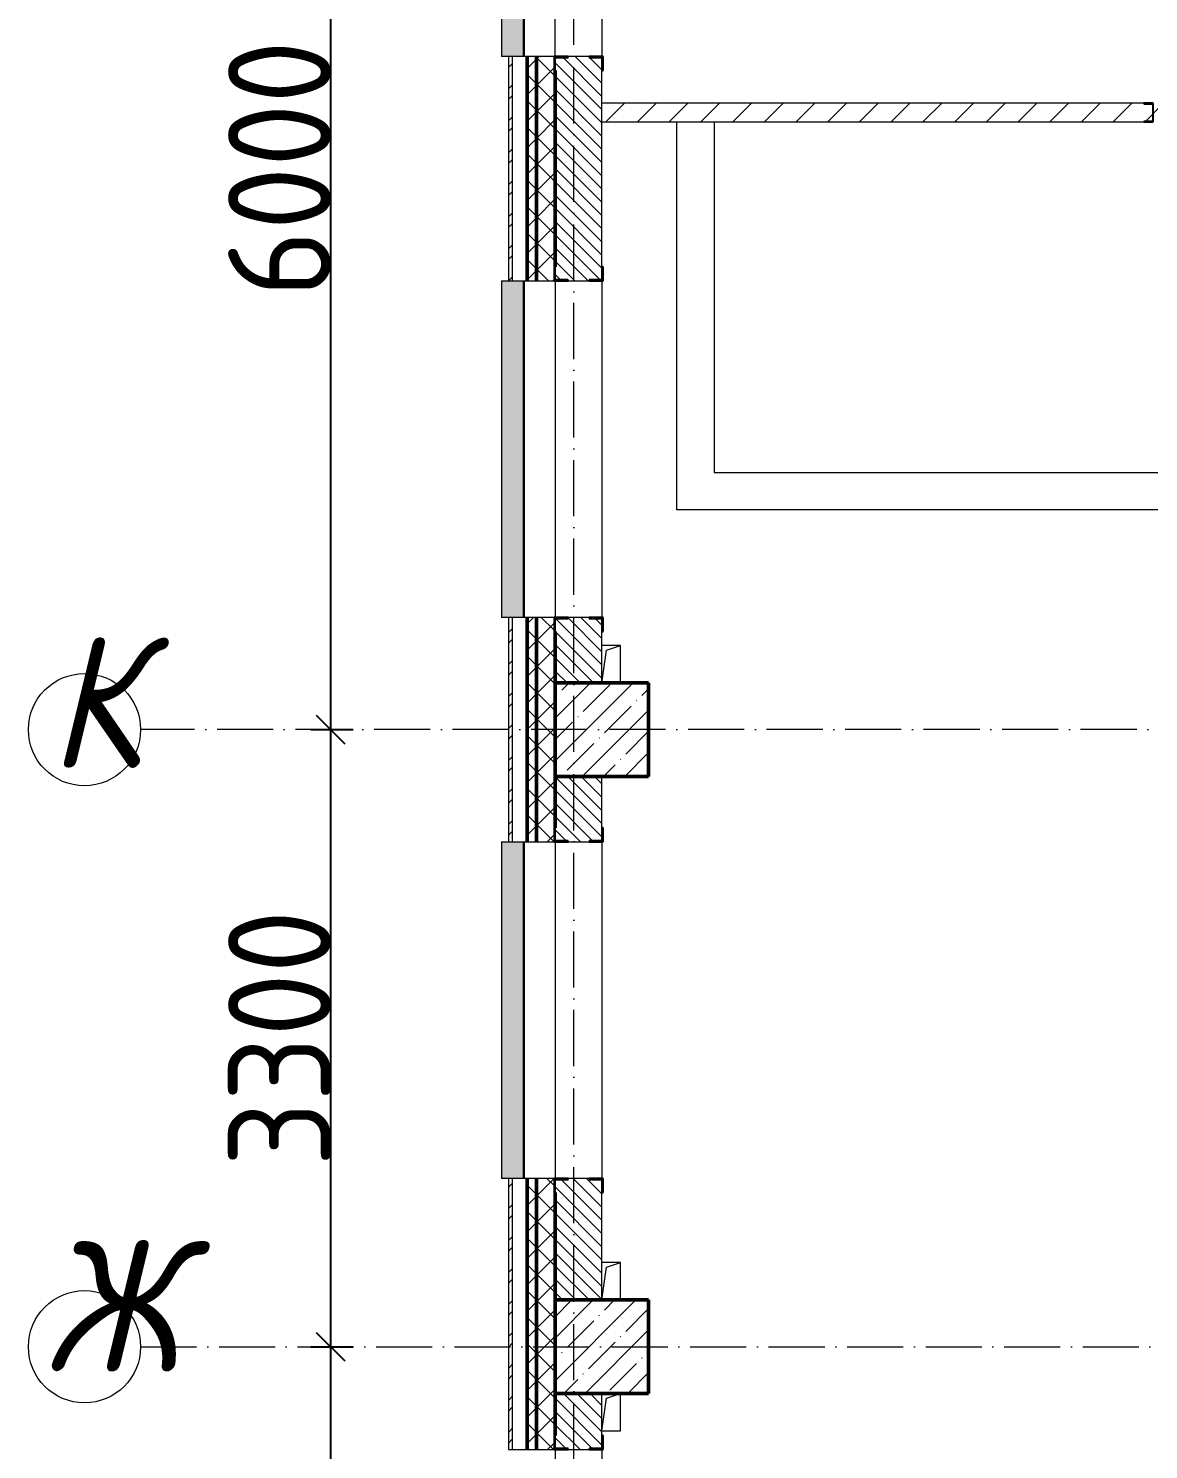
# Model space of a CAD drawing. Header units: millimetres. Extents: x -12989 to 629078, y -109036 to 555275.
# Drawn here: x 518241 to 524235, y -76885 to -69285 of the extents above; entities that cross this region are included whole.
import ezdxf

# ---------------------------------------------------------------- set-up
doc = ezdxf.new("R2010")
doc.units = ezdxf.units.MM
doc.linetypes.add('50_200_ШТРИХ_1Т_ш5_п1_п1_', pattern=[700, 500, -100, 0, -100])
for name, color, linetype, lineweight in [('A-____-____-DIMS', 7, 'Continuous', 9), ('A-GENM-____-MCUT', 7, 'Continuous', 25), ('A-GENM-____-OTLN', 7, 'Continuous', 9), ('A-GENM-____-OTLN-1', 7, 'Continuous', 25), ('A-GLAZ-____-OTLN', 7, 'Continuous', 9), ('A-WALL-____-MCUT-2', 7, 'Continuous', 50), ('A-WALL-____-MCUT-3', 7, 'Continuous', 9), ('A-WALL-____-OTLN', 7, 'Continuous', 9), ('A-WALL-____-PATT-1', 7, 'Continuous', 9), ('A-WALL-FNSH-MCUT-1', 7, 'Continuous', 9), ('I-WALL-____-OTLN', 7, 'Continuous', 9), ('S-COLS-____-MCUT', 7, 'Continuous', 50), ('S-COLS-____-OTLN', 7, 'Continuous', 9), ('S-GRID-____-IDEN', 7, 'Continuous', 9), ('S-GRID-____-OTLN-1', 7, '50_200_ШТРИХ_1Т_ш5_п1_п1_', 9)]:
    doc.layers.add(name, color=color, linetype=linetype, lineweight=lineweight)
doc.layers.add('A-GLAZ-____-OTLN-1', color=7, linetype='Continuous', lineweight=9, true_color=0xc0c0c0)
doc.styles.add('ISOCPEUR_I', font='isocpeui.ttf', dxfattribs={"width": 0.9, "height": 2.5})
doc.styles.add('ISOCPEUR_I_9', font='isocpeui.ttf', dxfattribs={"width": 0.9, "height": 250})
doc.styles.add('СПДС', font='isocpeur.ttf', dxfattribs={"width": 0.9})
doc.dimstyles.new('ISO-2_5_0_9К_БОЛЬШОЙ_ОСИ', dxfattribs={"dimscale": 304.8, "dimtxt": 248.995294, "dimasz": 0.492126, "dimexe": 0.393701, "dimexo": 0, "dimgap": 0, "dimtad": 1, "dimdec": 0, "dimzin": 0, "dimdsep": 46, "dimtxsty": 'ISOCPEUR_I_9', "dimblk1": 'OBLIQUE', "dimblk2": 'OBLIQUE', "dimsah": 1, "dimcen": 0.09, "dimdle": 0.393701, "dimazin": 0, "dimtfac": 1, "dimtdec": 4, "dimtix": 1, "dimtmove": 0, "dimatfit": 3, "dimfxl": 1, "dimtvp": 1, "dimtolj": 1, "dimtzin": 0, "dimarcsym": 2})
pattern_1 = [(45, (523510.01, -90515.61), (-70.71068, 70.71068), []), (135, (523510.01, -90515.61), (-70.71068, -70.71068), [])]
pattern_2 = [(135, (523510.01, -90515.614), (-35.35534, -35.35534), [])]

# ---------------------------------------------------------------- blocks, each defined once
blk = doc.blocks.new('BSC_Колонна _Прямоугольная - 500х500-V50-АР1_План отверстий 3 этажа в осях 1-64_А-ГГ')
at = {"layer": 'S-COLS-____-OTLN'}
h = blk.add_hatch(dxfattribs=at)
h.set_pattern_fill('FP_87', color=256, style=0, pattern_type=2)
h.set_pattern_definition([(45, (2200, -17481.04), (-114.0493, 114.0493), []), (45, (2314.05, -17481.04), (-114.0493, 114.0493), [201.612, -40.322, 3.353, -36.97])])
h.paths.add_polyline_path([(-250, -250), (250, -250), (250, 250), (-250, 250)], flags=0)
at = {"layer": 'S-COLS-____-MCUT'}
for p, q in [((250, 250), (-250, 250)), ((-250, 250), (-250, -250)), ((250, -250), (250, 250)), ((-250, -250), (250, -250))]:
    blk.add_line(p, q, dxfattribs=at)
blk = doc.blocks.new('BSC_Колонна _Прямоугольная - 500х500-V119-АР1_План отверстий 3 этажа в осях 1-64_А-ГГ')
at = {"layer": 'S-COLS-____-OTLN'}
h = blk.add_hatch(dxfattribs=at)
h.set_pattern_fill('FP_142', color=256, style=0, pattern_type=2)
h.set_pattern_definition([(45, (2200, -14181.04), (-114.0493, 114.0493), []), (45, (2314.05, -14181.04), (-114.0493, 114.0493), [201.612, -40.322, 3.353, -36.97])])
h.paths.add_polyline_path([(-250, -250), (250, -250), (250, 250), (-250, 250)], flags=0)
at = {"layer": 'S-COLS-____-MCUT'}
for p, q in [((250, 250), (-250, 250)), ((-250, 250), (-250, -250)), ((250, -250), (250, 250)), ((-250, -250), (250, -250))]:
    blk.add_line(p, q, dxfattribs=at)
blk = doc.blocks.new('Фахверк_СКБ_Уголок - 250_2700-27497298-АР1_План отверстий 3 этажа в осях 1-64_А-ГГ')
at = {"layer": 'A-GENM-____-MCUT'}
for p, q in [((200, 181), (125, 181)), ((125, 181), (125, 106)), ((131, 106), (131, 175)), ((131, 175), (200, 175)), ((200, 175), (200, 181)), ((125, 106), (131, 106)), ((131, -6), (125, -6)), ((125, -6), (125, -81)), ((131, -75), (131, -6)), ((200, -75), (131, -75)), ((200, -81), (200, -75)), ((125, -81), (200, -81))]:
    blk.add_line(p, q, dxfattribs=at)
blk = doc.blocks.new('154_Фахверк_СКБ_Швеллер - Тип_100_3960-28318856-АР1_План отверстий 3 этажа в осях 1-64_А-ГГ')
at = {"layer": 'A-GENM-____-MCUT'}
for p, q in [((175, 50), (125, 50)), ((125, 50), (125, -50)), ((128, 47), (175, 47)), ((128, -47), (128, 47)), ((175, 47), (175, 50)), ((125, -50), (175, -50)), ((175, -47), (128, -47)), ((175, -50), (175, -47))]:
    blk.add_line(p, q, dxfattribs=at)
blk = doc.blocks.new('AR_Отверстие прямоугольное _в плите_ - AR_Отверстие прямоугольное _в плите_-V175-АР1_План отверстий 3 этажа в осях 1-64_А-ГГ')
at = {"layer": 'A-GENM-____-OTLN'}
for p, q in [((50, 100), (-50, 100)), ((-25, 75), (50, 100)), ((50, -100), (50, 100)), ((-50, -100), (-25, 75))]:
    blk.add_line(p, q, dxfattribs=at)
blk = doc.blocks.new('AR_Отверстие прямоугольное _в плите_ - AR_Отверстие прямоугольное _в плите_-V174-АР1_План отверстий 3 этажа в осях 1-64_А-ГГ')
at = {"layer": 'A-GENM-____-OTLN'}
for p, q in [((-25, 75), (50, 100)), ((50, -100), (50, 100)), ((-50, -100), (-25, 75)), ((-50, -100), (50, -100))]:
    blk.add_line(p, q, dxfattribs=at)
blk = doc.blocks.new('Отлив_СКБ - Отлив витража_120_НВФ-V216-АР1_План отверстий 3 этажа в осях 1-64_А-ГГ')
at = {"layer": 'A-GLAZ-____-OTLN-1'}
for points in [[(0, 2), (1800, 2), (1800, 120), (0, 120), (0, 63)], [(0, 0), (1800, 0), (1800, 2), (0, 2)]]:
    blk.add_hatch(color=256, dxfattribs=at).paths.add_polyline_path(points, flags=0)
at = {"layer": 'A-GLAZ-____-OTLN'}
for p, q in [((0, 83), (0, 120)), ((1800, 120), (0, 120)), ((1800, 120), (1800, 83)), ((0, 2), (1800, 2)), ((1800, 0), (0, 0))]:
    blk.add_line(p, q, dxfattribs=at)
blk = doc.blocks.new('Ось сетки - Круг_Ø6_00__ISO-2_5_0_9K_-25732049-АР1_План отверстий 3 этажа в осях 1-64_А-ГГ')
at = {"layer": 'S-GRID-____-IDEN'}
blk.add_circle((0, 0), 3, dxfattribs=at)
blk = doc.blocks.new('_Oblique')
at = {"color": 0, "linetype": 'ByBlock', "lineweight": -2}
blk.add_line((-0.5, -0.5), (0.5, 0.5), dxfattribs=at)
blk = doc.blocks.new('*D2948')
at = {"layer": 'A-____-____-DIMS', "color": 0, "lineweight": -2, "transparency": 16777216}
for p, q in [((280119.3, -77352.4), (280119.3, -72562.4)), ((280013.2, -72682.4), (280239.3, -72682.4)), ((280013.2, -77232.4), (280239.3, -77232.4))]:
    blk.add_line(p, q, dxfattribs=at)
at = {"layer": 'Defpoints', "color": 0, "transparency": 16777216}
for p in [(280013.2, -72682.4), (280119.3, -72682.4), (280013.2, -77232.4)]:
    blk.add_point(p, dxfattribs=at)
at = {"layer": 'A-____-____-DIMS', "color": 0, "lineweight": -2, "transparency": 16777216, "xscale": 150, "yscale": 150, "zscale": 150}
for p, rotation in [((280119.3, -72682.4), 90), ((280119.3, -77232.4), 270)]:
    blk.add_blockref('_Oblique', p, dxfattribs=dict(at, rotation=rotation))
at = {"layer": 'A-____-____-DIMS', "color": 0, "transparency": 16777216, "insert": (279845, -74957.4), "char_height": 548.64, "attachment_point": 5, "rotation": 90, "style": 'СПДС'}
blk.add_mtext('\\A1;4550', dxfattribs=at)
blk = doc.blocks.new('*D2949')
at = {"layer": 'A-____-____-DIMS', "color": 0, "lineweight": -2, "transparency": 16777216}
for p, q in [((280119.3, -72802.4), (280119.3, -69262.4)), ((280013.2, -69382.4), (280239.3, -69382.4)), ((280013.2, -72682.4), (280239.3, -72682.4))]:
    blk.add_line(p, q, dxfattribs=at)
at = {"layer": 'Defpoints', "color": 0, "transparency": 16777216}
for p in [(280013.2, -69382.4), (280119.3, -69382.4), (280013.2, -72682.4)]:
    blk.add_point(p, dxfattribs=at)
at = {"layer": 'A-____-____-DIMS', "color": 0, "lineweight": -2, "transparency": 16777216, "xscale": 150, "yscale": 150, "zscale": 150}
for p, rotation in [((280119.3, -69382.4), 90), ((280119.3, -72682.4), 270)]:
    blk.add_blockref('_Oblique', p, dxfattribs=dict(at, rotation=rotation))
at = {"layer": 'A-____-____-DIMS', "color": 0, "transparency": 16777216, "insert": (279845, -71032.4), "char_height": 548.64, "attachment_point": 5, "rotation": 90, "style": 'СПДС'}
blk.add_mtext('\\A1;3300', dxfattribs=at)
blk = doc.blocks.new('*D2950')
at = {"layer": 'A-____-____-DIMS', "color": 0, "lineweight": -2, "transparency": 16777216}
for p, q in [((280119.3, -69502.4), (280119.3, -63262.4)), ((280013.2, -63382.4), (280239.3, -63382.4)), ((280013.2, -69382.4), (280239.3, -69382.4))]:
    blk.add_line(p, q, dxfattribs=at)
at = {"layer": 'Defpoints', "color": 0, "transparency": 16777216}
for p in [(280013.2, -63382.4), (280119.3, -63382.4), (280013.2, -69382.4)]:
    blk.add_point(p, dxfattribs=at)
at = {"layer": 'A-____-____-DIMS', "color": 0, "lineweight": -2, "transparency": 16777216, "xscale": 150, "yscale": 150, "zscale": 150}
for p, rotation in [((280119.3, -63382.4), 90), ((280119.3, -69382.4), 270)]:
    blk.add_blockref('_Oblique', p, dxfattribs=dict(at, rotation=rotation))
at = {"layer": 'A-____-____-DIMS', "color": 0, "transparency": 16777216, "insert": (279845, -66382.4), "char_height": 548.64, "attachment_point": 5, "rotation": 90, "style": 'СПДС'}
blk.add_mtext('\\A1;6000', dxfattribs=at)
blk = doc.blocks.new('3эт')
at = {"layer": 'S-GRID-____-OTLN-1', "color": 251, "ltscale": 0.6, "true_color": 0x636466}
for p, q in [((281420.7, -91346.1), (281420.7, -36982.5)), ((310478.4, -69382.4), (279101.9, -69382.4)), ((279101.9, -72682.4), (310478.4, -72682.4))]:
    blk.add_line(p, q, dxfattribs=at)
at = {"layer": 'S-GRID-____-IDEN', "char_height": 700, "attachment_point": 1, "style": 'ISOCPEUR_I'}
for s, insert, width in [('\\fISOCPEUR|b0|i1|c204|p34|;\\W.9;К', (278611.9, -68885.4), 223.671), ('\\fISOCPEUR|b0|i1|c204|p34|;\\W.9;Ж', (278582.9, -72114.8), 281.392)]:
    blk.add_mtext(s, dxfattribs=dict(at, insert=insert, width=width))
at = {"layer": 'A-____-____-DIMS'}
for base, p1, p2, override, picture, middle in [((280119.3, -63382.4), (280013.2, -69382.4), (280013.2, -63382.4), {"dimtxt": 1.8, "dimpost": '<>', "dimtxsty": 'СПДС', "dimfxl": 6000}, '*D2950', (279845, -66382.4)), ((280119.3, -69382.4), (280013.2, -72682.4), (280013.2, -69382.4), {"dimtxt": 1.8, "dimpost": '<>', "dimtxsty": 'СПДС', "dimfxl": 3300}, '*D2949', (279845, -71032.4)), ((280119.3, -72682.4), (280013.2, -77232.4), (280013.2, -72682.4), {"dimtxt": 1.8, "dimpost": '<>', "dimtxsty": 'СПДС', "dimfxl": 4550}, '*D2948', (279845, -74957.4))]:
    dim = blk.add_linear_dim(base=base, p1=p1, p2=p2, angle=90, dimstyle='ISO-2_5_0_9К_БОЛЬШОЙ_ОСИ', override=override, dxfattribs=at)
    dim.commit()
    dim.dimension.update_dxf_attribs({"geometry": picture, "text_midpoint": middle})

msp = doc.modelspace()

# ---------------------------------------------------------------- hatches: boundary and pattern name
at = {"layer": 'A-WALL-____-PATT-1'}
h = msp.add_hatch(dxfattribs=at)
h.set_pattern_fill('FP_3', color=256, style=0, pattern_type=2)
h.set_pattern_definition([(45, (523510.01, -90515.61), (-85.5366, 85.5366), []), (45, (523567.03, -90515.61), (-85.5366, 85.5366), [])])
h.paths.add_polyline_path([(520830.0077, -80999.5723), (520830.0077, -78684.5723), (520810.0077, -78684.5723), (520810.0077, -80999.5723)], flags=0)
h.paths.add_polyline_path([(520810.0077, -76884.5723), (520830.0077, -76884.5723), (520830.0077, -75434.5723), (520810.0077, -75434.5723), (520810.0077, -76021.075)], flags=0)
h.paths.add_polyline_path([(520810.0077, -73634.5723), (520830.0077, -73634.5723), (520830.0077, -72434.5723), (520810.0077, -72434.5723), (520810.0077, -72580.9535)], flags=0)
h.paths.add_polyline_path([(520830.0077, -70634.5723), (520830.0077, -69434.5723), (520810.0077, -69434.5723), (520810.0077, -70634.5723)], flags=0)
h.paths.add_polyline_path([(520830.0077, -67634.5723), (520830.0077, -66434.5619), (520810.0077, -66434.5619), (520810.0077, -67634.5723)], flags=0)
h = msp.add_hatch(dxfattribs=at)
h.set_pattern_fill('FP_1', color=256, style=0, pattern_type=2)
h.set_pattern_definition(pattern_1)
h.paths.add_polyline_path([(520960.0077, -80999.5723), (520960.0077, -78684.5723), (520910.0077, -78684.5723), (520910.0077, -80999.5723)], flags=0)
h.paths.add_polyline_path([(520910.0077, -76884.5723), (520960.0077, -76884.5723), (520960.0077, -75434.5723), (520910.0077, -75434.5723), (520910.0077, -76021.075)], flags=0)
h.paths.add_polyline_path([(520960.0077, -73634.5723), (520960.0077, -72434.5723), (520910.0077, -72434.5723), (520910.0077, -73634.5723)], flags=0)
h.paths.add_polyline_path([(520960.0077, -70634.5723), (520960.0077, -69434.5723), (520910.0077, -69434.5723), (520910.0077, -70634.5723)], flags=0)
h.paths.add_polyline_path([(520960.0077, -67634.5723), (520960.0077, -66434.5619), (520910.0077, -66434.5619), (520910.0077, -67634.5723)], flags=0)
h = msp.add_hatch(dxfattribs=at)
h.set_pattern_fill('FP_1', color=256, style=0, pattern_type=2)
h.set_pattern_definition(pattern_1)
h.paths.add_polyline_path([(520960.0077, -80999.5723), (521060.0077, -80999.5723), (521060.0077, -78759.5723), (521054.0077, -78759.5723), (521054.0077, -78684.5723), (520960.0077, -78684.5723), (520960.0077, -80984.5723)], flags=0)
h.paths.add_polyline_path([(521054.0077, -76884.5723), (521054.0077, -76809.5723), (521060.0077, -76809.5723), (521060.0077, -75509.5723), (521054.0077, -75509.5723), (521054.0077, -75434.5723), (520960.0077, -75434.5723), (520960.0077, -76884.5723)], flags=0)
h.paths.add_polyline_path([(521054.0077, -73634.5723), (521054.0077, -73559.5723), (521060.0077, -73559.5723), (521060.0077, -72509.5723), (521054.0077, -72509.5723), (521054.0077, -72434.5723), (520960.0077, -72434.5723), (520960.0077, -73634.5723)], flags=0)
h.paths.add_polyline_path([(521054.0077, -70634.5723), (521054.0077, -70559.5723), (521060.0077, -70559.5723), (521060.0077, -69509.5723), (521054.0077, -69509.5723), (521054.0077, -69434.5723), (520960.0077, -69434.5723), (520960.0077, -70634.5723)], flags=0)
h.paths.add_polyline_path([(521054.0077, -67634.5723), (521054.0077, -67559.5723), (521060.0077, -67559.5723), (521060.0077, -66509.5723), (521054.0077, -66509.5723), (521054.0077, -66434.5723), (520960.0077, -66434.5723), (520960.0077, -67634.5723)], flags=0)
h = msp.add_hatch(dxfattribs=at)
h.set_pattern_fill('FP_6', color=256, style=0, pattern_type=2)
h.set_pattern_definition(pattern_2)
h.paths.add_polyline_path([(521060.0077, -72784.5723), (521310.0077, -72784.5723), (521310.0077, -72440.5723), (521241.0077, -72440.5723), (521241.0077, -72434.5723), (521129.0077, -72434.5723), (521129.0077, -72440.5723), (521060.0077, -72440.5723), (521060.0077, -72580.9535)], flags=0)
h.paths.add_polyline_path([(521241.0077, -70634.5723), (521241.0077, -70628.5723), (521310.0077, -70628.5723), (521310.0077, -69440.5723), (521241.0077, -69440.5723), (521241.0077, -69434.5723), (521129.0077, -69434.5723), (521129.0077, -69440.5723), (521060.0077, -69440.5723), (521060.0077, -70628.5723), (521129.0077, -70628.5723), (521129.0077, -70634.5723)], flags=0)
h.paths.add_polyline_path([(521241.0077, -67634.5723), (521241.0077, -67628.5723), (521310.0077, -67628.5723), (521310.0077, -67284.5723), (521060.0077, -67284.5723), (521060.0077, -67628.5723), (521129.0077, -67628.5723), (521129.0077, -67634.5723)], flags=0)
h = msp.add_hatch(dxfattribs=at)
h.set_pattern_fill('FP_4', color=256, style=0, pattern_type=2)
h.set_pattern_definition([(45, (523510.01, -90515.61), (-84.8528, 84.8528), [])])
h.paths.add_polyline_path([(528510.0077, -69784.5723), (528510.0077, -69684.5723), (528456.0077, -69684.5723), (528456.0077, -69692.1723), (528414.5077, -69692.1723), (528414.5077, -69776.9723), (528456.0077, -69776.9723), (528456.0077, -69784.5723)], flags=0)
h.paths.add_polyline_path([(527031.2593, -69784.5723), (527214.0077, -69783.7992), (527214.0077, -69776.9723), (527255.5077, -69776.9723), (527255.5077, -69692.1723), (527214.0077, -69692.1723), (527214.0077, -69684.5723), (524260.0077, -69684.5723), (524260.0077, -69784.5723)], flags=0)
h.paths.add_polyline_path([(523496.3308, -69784.5723), (524210.0077, -69784.5723), (524210.0077, -69781.5723), (524257.0077, -69781.5723), (524257.0077, -69687.5723), (524210.0077, -69687.5723), (524210.0077, -69684.5723), (521310.0077, -69684.5723), (521310.0077, -69784.5723), (521728.8665, -69784.5723)], flags=0)
h = msp.add_hatch(dxfattribs=at)
h.set_pattern_fill('FP_6', color=256, style=0, pattern_type=2)
h.set_pattern_definition(pattern_2)
h.paths.add_polyline_path([(521060.0077, -76084.5723), (521310.0077, -76084.5723), (521310.0077, -75440.5723), (521241.0077, -75440.5723), (521241.0077, -75434.5723), (521129.0077, -75434.5723), (521129.0077, -75440.5723), (521060.0077, -75440.5723), (521060.0077, -76021.075)], flags=0)
h.paths.add_polyline_path([(521241.0077, -73634.5723), (521241.0077, -73628.5723), (521310.0077, -73628.5723), (521310.0077, -73284.5723), (521060.0077, -73284.5723), (521060.0077, -73628.5723), (521129.0077, -73628.5723), (521129.0077, -73634.5723)], flags=0)
h = msp.add_hatch(dxfattribs=at)
h.set_pattern_fill('FP_6', color=256, style=0, pattern_type=2)
h.set_pattern_definition(pattern_2)
h.paths.add_polyline_path([(521060.0077, -80484.5723), (521310.0077, -80484.5723), (521309.1743, -78690.5723), (521241.0077, -78690.5723), (521241.0077, -78684.5723), (521129.0077, -78684.5723), (521129.0077, -78690.5723), (521060.0077, -78690.5723), (521060.0077, -79461.1965)], flags=0)
h.paths.add_polyline_path([(521241.0077, -76884.5723), (521241.0077, -76878.5723), (521310.0077, -76878.5723), (521310.0077, -76584.5723), (521060.0077, -76584.5723), (521060.0077, -76878.5723), (521129.0077, -76878.5723), (521129.0077, -76884.5723)], flags=0)

# ---------------------------------------------------------------- linework, layer by layer
at = {"layer": 'A-WALL-____-MCUT-2'}
for p, q in [((520910.0077, -70634.5723), (520910.0077, -69434.5723)), ((520960.0077, -70634.5723), (520960.0077, -69434.5723)), ((521060.0077, -70559.5723), (521060.0077, -69509.5723)), ((520910.0077, -73634.5723), (520910.0077, -72434.5723)), ((520960.0077, -73634.5723), (520960.0077, -72434.5723)), ((521060.0077, -72784.5723), (521060.0077, -72509.5723)), ((521060.0077, -73559.5723), (521060.0077, -73284.5723)), ((520910.0077, -76884.5723), (520910.0077, -75434.5723)), ((520960.0077, -76884.5723), (520960.0077, -75434.5723)), ((521060.0077, -76084.5723), (521060.0077, -75509.5723)), ((521060.0077, -76809.5723), (521060.0077, -76584.5723))]:
    msp.add_line(p, q, dxfattribs=at)
at = {"layer": 'A-WALL-____-MCUT-3'}
for p, q in [((521054.0077, -69434.5723), (520830.0077, -69434.5723)), ((520830.0077, -69434.5723), (520830.0077, -70634.5723)), ((521241.0077, -69434.5723), (521129.0077, -69434.5723)), ((521310.0077, -70559.5723), (521310.0077, -69509.5723)), ((520830.0077, -70634.5723), (521054.0077, -70634.5723)), ((521129.0077, -70634.5723), (521241.0077, -70634.5723)), ((521054.0077, -72434.5723), (520830.0077, -72434.5723)), ((520830.0077, -72434.5723), (520830.0077, -73634.5723)), ((521241.0077, -72434.5723), (521129.0077, -72434.5723)), ((521310.0077, -72784.5723), (521310.0077, -72509.5723)), ((521310.0077, -73559.5723), (521310.0077, -73284.5723)), ((520830.0077, -73634.5723), (521054.0077, -73634.5723)), ((521129.0077, -73634.5723), (521241.0077, -73634.5723)), ((521054.0077, -75434.5723), (520830.0077, -75434.5723)), ((520830.0077, -75434.5723), (520830.0077, -76884.5723)), ((521241.0077, -75434.5723), (521129.0077, -75434.5723)), ((521310.0077, -76084.5723), (521310.0077, -75509.5723)), ((521310.0077, -76809.5723), (521310.0077, -76584.5723)), ((520830.0077, -76884.5723), (521054.0077, -76884.5723)), ((521129.0077, -76884.5723), (521241.0077, -76884.5723))]:
    msp.add_line(p, q, dxfattribs=at)
at = {"layer": 'A-WALL-____-OTLN'}
for p, q in [((521060.0077, -69434.5723), (521060.0077, -67634.5723)), ((521310.0077, -67634.5723), (521310.0077, -69434.5723)), ((521060.0077, -70634.5723), (521060.0077, -72434.5723)), ((521310.0077, -70634.5723), (521310.0077, -72434.5723)), ((521060.0077, -73634.5723), (521060.0077, -75434.5723)), ((521310.0077, -73634.5723), (521310.0077, -75434.5723)), ((521060.0077, -76884.5723), (521060.0077, -78684.5723)), ((521310.0077, -76884.5723), (521310.0077, -78684.5723))]:
    msp.add_line(p, q, dxfattribs=at)
at = {"layer": 'A-WALL-FNSH-MCUT-1'}
for p, q in [((520810.0077, -69434.5723), (520810.0077, -70634.5723)), ((520830.0077, -69434.5723), (520810.0077, -69434.5723)), ((524210.0077, -69684.5723), (521310.0077, -69684.5723)), ((521310.0077, -69784.5723), (524210.0077, -69784.5723)), ((520810.0077, -70634.5723), (520830.0077, -70634.5723)), ((520810.0077, -72434.5723), (520810.0077, -73634.5723)), ((520830.0077, -72434.5723), (520810.0077, -72434.5723)), ((520810.0077, -73634.5723), (520830.0077, -73634.5723)), ((520810.0077, -75434.5723), (520810.0077, -76884.5723)), ((520830.0077, -75434.5723), (520810.0077, -75434.5723)), ((520810.0077, -76884.5723), (520830.0077, -76884.5723))]:
    msp.add_line(p, q, dxfattribs=at)
at = {"layer": 'I-WALL-____-OTLN'}
for p, q in [((521710.0077, -71859.5723), (521710.0077, -69784.5723)), ((521910.0077, -69784.5723), (521910.0077, -71659.5723)), ((521910.0077, -71659.5723), (526885.0077, -71659.5723)), ((527085.0077, -71859.5723), (521710.0077, -71859.5723))]:
    msp.add_line(p, q, dxfattribs=at)

# ---------------------------------------------------------------- block references
msp.add_blockref('3эт', (239739.3002, -3652.1582))
at = {"layer": 'A-GENM-____-OTLN'}
for name, p in [('AR_Отверстие прямоугольное _в плите_ - AR_Отверстие прямоугольное _в плите_-V175-АР1_План отверстий 3 этажа в осях 1-64_А-ГГ', (521360.0077, -72684.5723)), ('AR_Отверстие прямоугольное _в плите_ - AR_Отверстие прямоугольное _в плите_-V175-АР1_План отверстий 3 этажа в осях 1-64_А-ГГ', (521360.0077, -75984.5723)), ('AR_Отверстие прямоугольное _в плите_ - AR_Отверстие прямоугольное _в плите_-V174-АР1_План отверстий 3 этажа в осях 1-64_А-ГГ', (521360.0077, -76684.5723))]:
    msp.add_blockref(name, p, dxfattribs=at)
at = {"layer": 'A-GENM-____-OTLN-1'}
for name, p, rotation in [('Фахверк_СКБ_Уголок - 250_2700-27497298-АР1_План отверстий 3 этажа в осях 1-64_А-ГГ', (521135.0077, -69309.5723), 269.9999999999999), ('154_Фахверк_СКБ_Швеллер - Тип_100_3960-28318856-АР1_План отверстий 3 этажа в осях 1-64_А-ГГ', (524385.0077, -69734.5723), 180), ('Фахверк_СКБ_Уголок - 250_2700-27497298-АР1_План отверстий 3 этажа в осях 1-64_А-ГГ', (521235.0077, -70759.5723), 89.99999999999991), ('Фахверк_СКБ_Уголок - 250_2700-27497298-АР1_План отверстий 3 этажа в осях 1-64_А-ГГ', (521135.0077, -72309.5723), 269.9999999999999), ('Фахверк_СКБ_Уголок - 250_2700-27497298-АР1_План отверстий 3 этажа в осях 1-64_А-ГГ', (521235.0077, -73759.5723), 89.99999999999991), ('Фахверк_СКБ_Уголок - 250_2700-27497298-АР1_План отверстий 3 этажа в осях 1-64_А-ГГ', (521135.0077, -75309.5723), 269.9999999999999), ('Фахверк_СКБ_Уголок - 250_2700-27497298-АР1_План отверстий 3 этажа в осях 1-64_А-ГГ', (521235.0077, -77009.5723), 89.99999999999991)]:
    msp.add_blockref(name, p, dxfattribs=dict(at, rotation=rotation))
at = {"layer": 'A-GLAZ-____-OTLN', "rotation": 90}
for p in [(520893.0077, -69434.5723), (520893.0077, -72434.5723), (520893.0077, -75434.5723)]:
    msp.add_blockref('Отлив_СКБ - Отлив витража_120_НВФ-V216-АР1_План отверстий 3 этажа в осях 1-64_А-ГГ', p, dxfattribs=at)
at = {"layer": 'S-COLS-____-OTLN'}
for name, p in [('BSC_Колонна _Прямоугольная - 500х500-V50-АР1_План отверстий 3 этажа в осях 1-64_А-ГГ', (521310.0077, -73034.5723)), ('BSC_Колонна _Прямоугольная - 500х500-V119-АР1_План отверстий 3 этажа в осях 1-64_А-ГГ', (521310.0077, -76334.5723))]:
    msp.add_blockref(name, p, dxfattribs=at)
at = {"layer": 'S-GRID-____-IDEN', "xscale": 99.99999999999993, "yscale": 99.99999999999993, "zscale": 99.99999999999993}
for p, rotation in [((518541.2375, -73034.5723), 89.9999999999998), ((518541.2375, -76334.5723), 269.9999999999996)]:
    msp.add_blockref('Ось сетки - Круг_Ø6_00__ISO-2_5_0_9K_-25732049-АР1_План отверстий 3 этажа в осях 1-64_А-ГГ', p, dxfattribs=dict(at, rotation=rotation))

doc.saveas('drawing.dxf')
